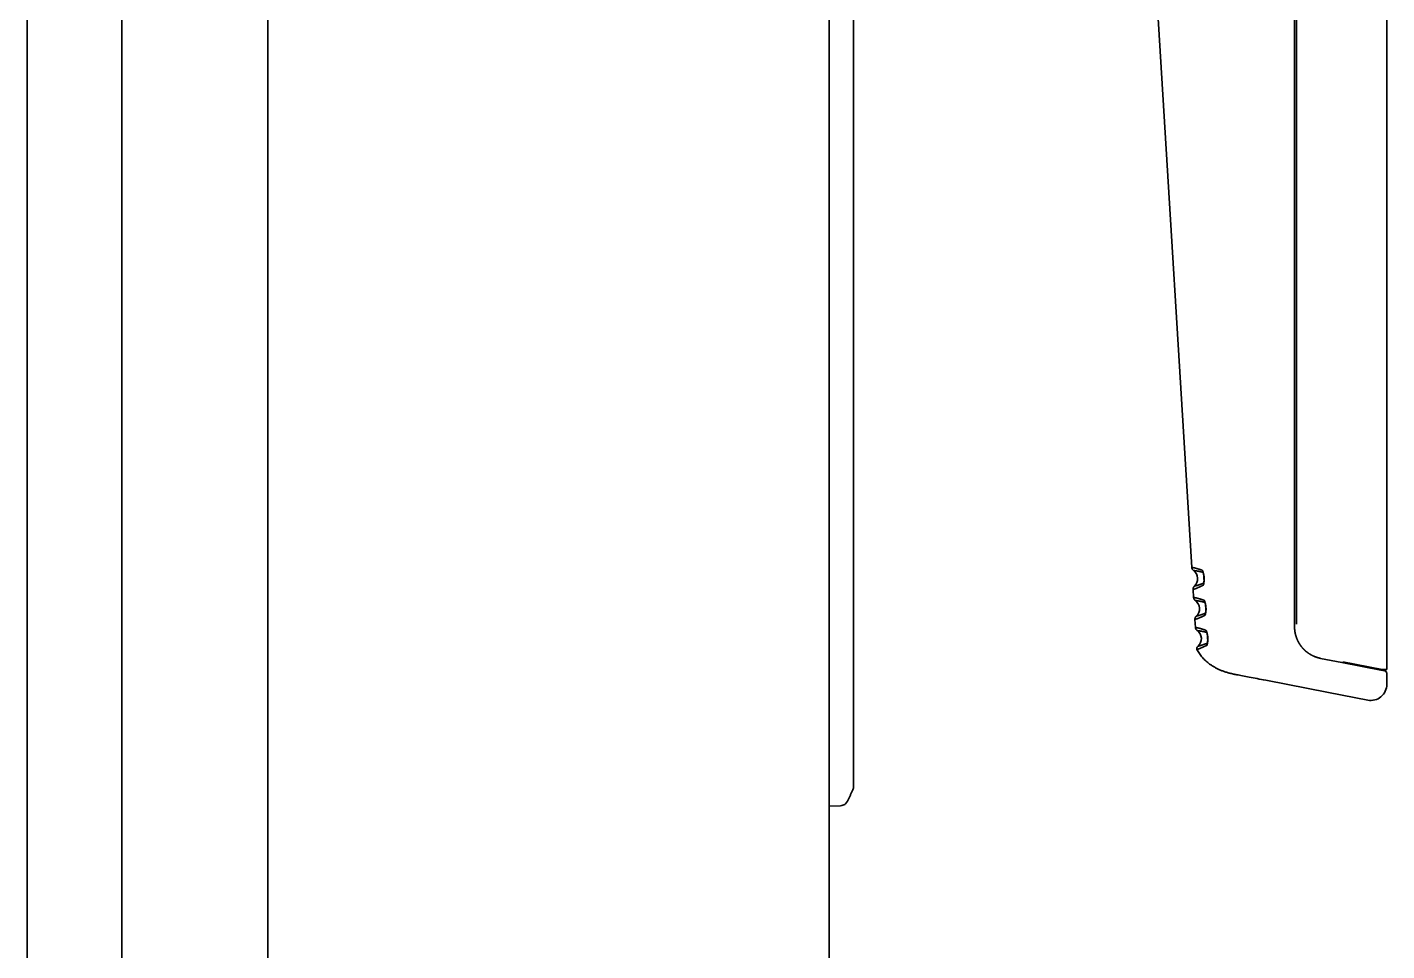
# Model space of a CAD drawing. Header units: inches. Extents: x 786 to 5593, y 691 to 5024.
# Drawn here: x 5423.6 to 5593.1, y 2985.4 to 3100.5 of the extents above; entities that cross this region are included whole.
import ezdxf

# ---------------------------------------------------------------- set-up
doc = ezdxf.new("R2010")
doc.units = ezdxf.units.IN
doc.layers.add('1', color=7, linetype='Continuous', true_color=0xffffff)

msp = doc.modelspace()

# ---------------------------------------------------------------- linework, layer by layer
at = {"layer": '1', "color": 7, "linetype": 'Continuous', "lineweight": 35}
for p, q in [((5453.56, 2811.65), (5453.56, 3496.16)), ((5523.56, 2811.65), (5523.56, 3496.16)), ((5423.56, 2767.25), (5423.56, 3482.86)), ((5435.36, 3221.73), (5435.36, 2913.65)), ((5593.06, 3020.45), (5593.06, 3196.15)), ((5581.56, 3190.25), (5581.56, 3025.78)), ((5581.79, 3190.51), (5581.79, 3026.09)), ((5581.81, 3190.51), (5581.81, 3026.09)), ((5526.56, 3014.79), (5526.56, 3176.24)), ((5568.74, 3033.17), (5563.14, 3124.83)), ((5526.62, 3061.03), (5526.56, 3061.03)), ((5526.62, 3052.45), (5526.56, 3052.45)), ((5526.62, 3052.43), (5526.56, 3052.43)), ((5526.62, 3036.55), (5526.56, 3036.55)), ((5568.97, 3029.43), (5568.91, 3030.45)), ((5569.2, 3025.68), (5569.14, 3026.71)), ((5584.8, 3021.85), (5587.47, 3021.33)), ((5592.33, 3020.39), (5587.47, 3021.33)), ((5587.58, 3021.42), (5592.47, 3020.45)), ((5577.96, 3019.11), (5585.81, 3017.58)), ((5592.33, 3020.39), (5592.82, 3020.3)), ((5593.06, 3020.45), (5592.47, 3020.45)), ((5593.06, 3020), (5593.06, 3018.6)), ((5585.81, 3017.58), (5590.68, 3016.64)), ((5526.56, 3007.47), (5526.56, 3014.79)), ((5526.56, 3012.33), (5526.62, 3012.33)), ((5526.62, 3007.94), (5526.56, 3007.94)), ((5523.56, 3003.41), (5524.97, 3003.48))]:
    msp.add_line(p, q, dxfattribs=at)
for centre, radius, start, end in [((5568.23, 3031.77), 1.25, 312.5068, 54.5207), ((5568.46, 3028.03), 1.25, 312.5068, 54.5207), ((5568.69, 3024.29), 1.25, 312.5068, 54.5207), ((5592.76, 3020), 0.3, 0, 79), ((5591.06, 3018.6), 2, 259, 0)]:
    msp.add_arc(centre, radius, start, end, dxfattribs=at)
for points, knots in [([(5568.96, 3032.79), (5568.92, 3032.81), (5568.87, 3032.86), (5568.8, 3032.96), (5568.75, 3033.08), (5568.74, 3033.15), (5568.74, 3033.19)], [0, 0, 0, 0, 0.247554, 0.501069, 0.754118, 1, 1, 1, 1]), ([(5568.74, 3033.17), (5568.74, 3033.17), (5568.75, 3033.17), (5568.77, 3033.17), (5568.81, 3033.17), (5568.85, 3033.16), (5568.88, 3033.16), (5568.91, 3033.16), (5568.94, 3033.15), (5568.97, 3033.15), (5569, 3033.14), (5569.03, 3033.13), (5569.07, 3033.13), (5569.11, 3033.12), (5569.17, 3033.1), (5569.23, 3033.08), (5569.29, 3033.07), (5569.35, 3033.05), (5569.41, 3033.04), (5569.46, 3033.02), (5569.52, 3033), (5569.58, 3032.98), (5569.63, 3032.97), (5569.69, 3032.95), (5569.74, 3032.93), (5569.79, 3032.92), (5569.84, 3032.9), (5569.89, 3032.89), (5569.94, 3032.87), (5569.99, 3032.86), (5570.02, 3032.85), (5570.03, 3032.84)], [0, 0, 0, 0, 0.063616, 0.146789, 0.247998, 0.288909, 0.327071, 0.362475, 0.395117, 0.42499, 0.452091, 0.476419, 0.497971, 0.535514, 0.577254, 0.62319, 0.654872, 0.686334, 0.717576, 0.748599, 0.777126, 0.804516, 0.830769, 0.855887, 0.879872, 0.902723, 0.924442, 0.94503, 0.964485, 0.982809, 1, 1, 1, 1]), ([(5568.95, 3032.79), (5568.95, 3032.79), (5568.95, 3032.79), (5568.95, 3032.79), (5568.95, 3032.79), (5568.95, 3032.79), (5568.95, 3032.79), (5568.96, 3032.79), (5568.96, 3032.79), (5568.96, 3032.79), (5568.96, 3032.79), (5568.96, 3032.79), (5568.96, 3032.79), (5568.97, 3032.79), (5568.97, 3032.79), (5568.97, 3032.79), (5568.98, 3032.79), (5568.98, 3032.79), (5568.98, 3032.79), (5568.99, 3032.79), (5568.99, 3032.79), (5569, 3032.79), (5569, 3032.79), (5569.01, 3032.79), (5569.01, 3032.79), (5569.02, 3032.79), (5569.02, 3032.79), (5569.03, 3032.79), (5569.04, 3032.78), (5569.04, 3032.78), (5569.05, 3032.78), (5569.06, 3032.78), (5569.06, 3032.78), (5569.07, 3032.78), (5569.08, 3032.78), (5569.09, 3032.78), (5569.09, 3032.78), (5569.1, 3032.78), (5569.11, 3032.78), (5569.12, 3032.77), (5569.13, 3032.77), (5569.14, 3032.77), (5569.16, 3032.77), (5569.18, 3032.77), (5569.21, 3032.76), (5569.23, 3032.76), (5569.25, 3032.76), (5569.28, 3032.75), (5569.31, 3032.75), (5569.34, 3032.74), (5569.36, 3032.74), (5569.39, 3032.74), (5569.42, 3032.73), (5569.46, 3032.72), (5569.49, 3032.72), (5569.52, 3032.71), (5569.56, 3032.71), (5569.59, 3032.7), (5569.63, 3032.69), (5569.67, 3032.68), (5569.7, 3032.68), (5569.74, 3032.67), (5569.78, 3032.66), (5569.82, 3032.65), (5569.86, 3032.64), (5569.9, 3032.63), (5569.95, 3032.62), (5569.99, 3032.61), (5570.03, 3032.6), (5570.08, 3032.59), (5570.11, 3032.58), (5570.12, 3032.58)], [0, 0, 0, 0, 0.009914, 0.01984, 0.029779, 0.039731, 0.049695, 0.059673, 0.069662, 0.079665, 0.08968, 0.099708, 0.109748, 0.119802, 0.129868, 0.139946, 0.150037, 0.160141, 0.170258, 0.180387, 0.190529, 0.200683, 0.21085, 0.22103, 0.231222, 0.241427, 0.251645, 0.261875, 0.272118, 0.282373, 0.292641, 0.302922, 0.313215, 0.323521, 0.333839, 0.34417, 0.354514, 0.36487, 0.375239, 0.38562, 0.396014, 0.406421, 0.427901, 0.44931, 0.470645, 0.491909, 0.5131, 0.534218, 0.555264, 0.576238, 0.597139, 0.617967, 0.638724, 0.659408, 0.680019, 0.700558, 0.721025, 0.74142, 0.761743, 0.781993, 0.802171, 0.822277, 0.842311, 0.862274, 0.882164, 0.901982, 0.921729, 0.941404, 0.961008, 0.980539, 1, 1, 1, 1]), ([(5570.03, 3032.84), (5570.03, 3032.84), (5570.04, 3032.84), (5570.04, 3032.84), (5570.04, 3032.84), (5570.04, 3032.84), (5570.05, 3032.83), (5570.05, 3032.83), (5570.05, 3032.83), (5570.06, 3032.82), (5570.06, 3032.82), (5570.06, 3032.82), (5570.07, 3032.81), (5570.07, 3032.81), (5570.07, 3032.81), (5570.08, 3032.8), (5570.08, 3032.8), (5570.08, 3032.79), (5570.08, 3032.79), (5570.09, 3032.78), (5570.1, 3032.76), (5570.11, 3032.74), (5570.12, 3032.71), (5570.13, 3032.69), (5570.14, 3032.66), (5570.15, 3032.62), (5570.16, 3032.58), (5570.18, 3032.52), (5570.2, 3032.41), (5570.22, 3032.28), (5570.24, 3032.17), (5570.24, 3032.1), (5570.25, 3032.04), (5570.25, 3031.98), (5570.26, 3031.94), (5570.26, 3031.88), (5570.26, 3031.8), (5570.27, 3031.68), (5570.27, 3031.57), (5570.27, 3031.46), (5570.26, 3031.38), (5570.26, 3031.31), (5570.25, 3031.25), (5570.24, 3031.2), (5570.23, 3031.15), (5570.23, 3031.11), (5570.22, 3031.07), (5570.21, 3031.05), (5570.2, 3031.02), (5570.19, 3031.01), (5570.19, 3031), (5570.18, 3030.99), (5570.18, 3030.98), (5570.17, 3030.97), (5570.17, 3030.96), (5570.16, 3030.96), (5570.15, 3030.95), (5570.15, 3030.95), (5570.15, 3030.95)], [0, 0, 0, 0, 0.005436, 0.010843, 0.016224, 0.021579, 0.026909, 0.032217, 0.037502, 0.042767, 0.048013, 0.053239, 0.058449, 0.063642, 0.06882, 0.073984, 0.079134, 0.084272, 0.089399, 0.094515, 0.112726, 0.130866, 0.148959, 0.167029, 0.178431, 0.204469, 0.227274, 0.242355, 0.301657, 0.370744, 0.401155, 0.42821, 0.451917, 0.472287, 0.489333, 0.503063, 0.533121, 0.576902, 0.634503, 0.669215, 0.701872, 0.732439, 0.760898, 0.785344, 0.809729, 0.834074, 0.858412, 0.882789, 0.895773, 0.908459, 0.920854, 0.932966, 0.944802, 0.956368, 0.967667, 0.978705, 0.989482, 1, 1, 1, 1]), ([(5570.12, 3032.58), (5570.12, 3032.58), (5570.13, 3032.57), (5570.13, 3032.57), (5570.13, 3032.57), (5570.13, 3032.57), (5570.13, 3032.57), (5570.14, 3032.57), (5570.14, 3032.56), (5570.14, 3032.56), (5570.14, 3032.56), (5570.15, 3032.56), (5570.15, 3032.55), (5570.15, 3032.55), (5570.15, 3032.54), (5570.16, 3032.54), (5570.16, 3032.54), (5570.16, 3032.53), (5570.16, 3032.53), (5570.17, 3032.52), (5570.17, 3032.52), (5570.17, 3032.51), (5570.17, 3032.51), (5570.18, 3032.5), (5570.18, 3032.49), (5570.18, 3032.49), (5570.19, 3032.48), (5570.19, 3032.47), (5570.19, 3032.47), (5570.19, 3032.46), (5570.2, 3032.45), (5570.2, 3032.45), (5570.2, 3032.44), (5570.2, 3032.43), (5570.21, 3032.42), (5570.21, 3032.41), (5570.21, 3032.41), (5570.21, 3032.4), (5570.22, 3032.39), (5570.22, 3032.38), (5570.22, 3032.37), (5570.23, 3032.33), (5570.24, 3032.26), (5570.26, 3032.15), (5570.28, 3032.03), (5570.29, 3031.9), (5570.29, 3031.78), (5570.29, 3031.66), (5570.29, 3031.54), (5570.28, 3031.47), (5570.28, 3031.43), (5570.27, 3031.41), (5570.27, 3031.39), (5570.27, 3031.37), (5570.26, 3031.36), (5570.26, 3031.34), (5570.26, 3031.33), (5570.25, 3031.32), (5570.25, 3031.3), (5570.25, 3031.29), (5570.24, 3031.28), (5570.24, 3031.27), (5570.24, 3031.26), (5570.23, 3031.25), (5570.23, 3031.25), (5570.22, 3031.24), (5570.22, 3031.23), (5570.21, 3031.23), (5570.21, 3031.22), (5570.21, 3031.22), (5570.21, 3031.22)], [0, 0, 0, 0, 0.006014, 0.012012, 0.017995, 0.023965, 0.029923, 0.035871, 0.041809, 0.04774, 0.053663, 0.059582, 0.065497, 0.07141, 0.077322, 0.083234, 0.089148, 0.095065, 0.100986, 0.106913, 0.112847, 0.11879, 0.124742, 0.130704, 0.136679, 0.142667, 0.148669, 0.154687, 0.160722, 0.166774, 0.172846, 0.178937, 0.18505, 0.191185, 0.197343, 0.203525, 0.209732, 0.215965, 0.222225, 0.228513, 0.234831, 0.241177, 0.306172, 0.369923, 0.434708, 0.503216, 0.570835, 0.634921, 0.698038, 0.762347, 0.774764, 0.787076, 0.799289, 0.81141, 0.823447, 0.835409, 0.847303, 0.859138, 0.870923, 0.882667, 0.894379, 0.906069, 0.917747, 0.929423, 0.941106, 0.952808, 0.964538, 0.976307, 0.988124, 1, 1, 1, 1]), ([(5570.15, 3030.95), (5570.14, 3030.94), (5570.12, 3030.94), (5570.1, 3030.92), (5570.07, 3030.91), (5570.05, 3030.9), (5570.02, 3030.89), (5569.99, 3030.87), (5569.96, 3030.86), (5569.93, 3030.85), (5569.9, 3030.83), (5569.87, 3030.82), (5569.84, 3030.8), (5569.81, 3030.79), (5569.78, 3030.77), (5569.74, 3030.76), (5569.71, 3030.74), (5569.68, 3030.73), (5569.64, 3030.71), (5569.61, 3030.7), (5569.56, 3030.68), (5569.52, 3030.66), (5569.48, 3030.64), (5569.44, 3030.62), (5569.4, 3030.61), (5569.36, 3030.59), (5569.32, 3030.57), (5569.29, 3030.56), (5569.26, 3030.55), (5569.22, 3030.53), (5569.18, 3030.52), (5569.13, 3030.5), (5569.08, 3030.49), (5569.03, 3030.48), (5568.99, 3030.47), (5568.96, 3030.46), (5568.94, 3030.46), (5568.93, 3030.45), (5568.92, 3030.45), (5568.91, 3030.45), (5568.91, 3030.45), (5568.91, 3030.45), (5568.91, 3030.45), (5568.91, 3030.45)], [0, 0, 0, 0, 0.009664, 0.019825, 0.030484, 0.041639, 0.053291, 0.06544, 0.078086, 0.09123, 0.104871, 0.119008, 0.133643, 0.148775, 0.164403, 0.180528, 0.197148, 0.214265, 0.231877, 0.249984, 0.27514, 0.300204, 0.325175, 0.350052, 0.374834, 0.399349, 0.424084, 0.449039, 0.474212, 0.499602, 0.535236, 0.578001, 0.627884, 0.684879, 0.748984, 0.794417, 0.836578, 0.875469, 0.911095, 0.943458, 0.972557, 0.998392, 1, 1, 1, 1]), ([(5568.91, 3030.43), (5568.91, 3030.47), (5568.91, 3030.55), (5568.94, 3030.66), (5568.99, 3030.77), (5569.05, 3030.83), (5569.07, 3030.85)], [0, 0, 0, 0, 0.24588, 0.498929, 0.752444, 1, 1, 1, 1]), ([(5570.21, 3031.22), (5570.2, 3031.22), (5570.18, 3031.21), (5570.16, 3031.2), (5570.14, 3031.19), (5570.11, 3031.18), (5570.09, 3031.17), (5570.07, 3031.17), (5570.04, 3031.16), (5570.02, 3031.15), (5570, 3031.14), (5569.98, 3031.13), (5569.96, 3031.12), (5569.93, 3031.11), (5569.91, 3031.11), (5569.89, 3031.1), (5569.87, 3031.09), (5569.85, 3031.08), (5569.83, 3031.08), (5569.81, 3031.07), (5569.79, 3031.06), (5569.77, 3031.05), (5569.75, 3031.05), (5569.73, 3031.04), (5569.71, 3031.03), (5569.69, 3031.03), (5569.67, 3031.02), (5569.66, 3031.02), (5569.64, 3031.01), (5569.62, 3031), (5569.6, 3031), (5569.58, 3030.99), (5569.57, 3030.99), (5569.55, 3030.98), (5569.53, 3030.98), (5569.52, 3030.97), (5569.5, 3030.97), (5569.49, 3030.96), (5569.47, 3030.96), (5569.45, 3030.95), (5569.44, 3030.95), (5569.42, 3030.94), (5569.41, 3030.94), (5569.4, 3030.94), (5569.38, 3030.93), (5569.37, 3030.93), (5569.36, 3030.92), (5569.34, 3030.92), (5569.33, 3030.92), (5569.32, 3030.91), (5569.31, 3030.91), (5569.29, 3030.91), (5569.28, 3030.9), (5569.26, 3030.9), (5569.24, 3030.89), (5569.23, 3030.89), (5569.21, 3030.88), (5569.19, 3030.88), (5569.18, 3030.88), (5569.16, 3030.87), (5569.15, 3030.87), (5569.14, 3030.87), (5569.13, 3030.86), (5569.12, 3030.86), (5569.11, 3030.86), (5569.1, 3030.86), (5569.09, 3030.86), (5569.09, 3030.85), (5569.08, 3030.85), (5569.08, 3030.85), (5569.07, 3030.85), (5569.07, 3030.85), (5569.07, 3030.85), (5569.07, 3030.85), (5569.07, 3030.85)], [0, 0, 0, 0, 0.010633, 0.021283, 0.03195, 0.042635, 0.053337, 0.064056, 0.074792, 0.085546, 0.096317, 0.107105, 0.117911, 0.128734, 0.139574, 0.150432, 0.161307, 0.1722, 0.18311, 0.194037, 0.204982, 0.215944, 0.226924, 0.237921, 0.248936, 0.259968, 0.271017, 0.282084, 0.293169, 0.304271, 0.31539, 0.326527, 0.337681, 0.348853, 0.360042, 0.371249, 0.382473, 0.393715, 0.404975, 0.416252, 0.427546, 0.438858, 0.450187, 0.461534, 0.472899, 0.484281, 0.49568, 0.507097, 0.518532, 0.529984, 0.541453, 0.55294, 0.564445, 0.585465, 0.606457, 0.627421, 0.648358, 0.669267, 0.690148, 0.711001, 0.731826, 0.752623, 0.773392, 0.794134, 0.814847, 0.835532, 0.856189, 0.876818, 0.897419, 0.917992, 0.938536, 0.959052, 0.97954, 1, 1, 1, 1]), ([(5569.19, 3029.05), (5569.15, 3029.07), (5569.09, 3029.12), (5569.03, 3029.22), (5568.98, 3029.33), (5568.97, 3029.41), (5568.97, 3029.45)], [0, 0, 0, 0, 0.247554, 0.501069, 0.754118, 1, 1, 1, 1]), ([(5568.97, 3029.43), (5568.97, 3029.43), (5568.97, 3029.43), (5568.98, 3029.43), (5569, 3029.43), (5569.04, 3029.43), (5569.08, 3029.42), (5569.11, 3029.42), (5569.14, 3029.41), (5569.17, 3029.41), (5569.21, 3029.4), (5569.24, 3029.4), (5569.27, 3029.39), (5569.3, 3029.38), (5569.35, 3029.37), (5569.41, 3029.36), (5569.47, 3029.34), (5569.53, 3029.32), (5569.58, 3029.31), (5569.64, 3029.29), (5569.7, 3029.28), (5569.75, 3029.26), (5569.81, 3029.24), (5569.86, 3029.22), (5569.92, 3029.21), (5569.97, 3029.19), (5570.02, 3029.17), (5570.07, 3029.16), (5570.12, 3029.14), (5570.17, 3029.13), (5570.22, 3029.11), (5570.25, 3029.1), (5570.26, 3029.1)], [0, 0, 0, 0, 0.001602, 0.066958, 0.150086, 0.251008, 0.291907, 0.330029, 0.365374, 0.397941, 0.42773, 0.454736, 0.478959, 0.500395, 0.537842, 0.57943, 0.625165, 0.656698, 0.68802, 0.719127, 0.750018, 0.778456, 0.805755, 0.831912, 0.856927, 0.880798, 0.903526, 0.925109, 0.945548, 0.964843, 0.982993, 1, 1, 1, 1]), ([(5569.18, 3029.05), (5569.18, 3029.05), (5569.18, 3029.05), (5569.18, 3029.05), (5569.18, 3029.05), (5569.18, 3029.05), (5569.18, 3029.05), (5569.18, 3029.05), (5569.19, 3029.05), (5569.19, 3029.05), (5569.19, 3029.05), (5569.19, 3029.05), (5569.19, 3029.05), (5569.2, 3029.05), (5569.2, 3029.05), (5569.2, 3029.05), (5569.21, 3029.05), (5569.21, 3029.05), (5569.21, 3029.05), (5569.22, 3029.05), (5569.22, 3029.05), (5569.23, 3029.05), (5569.23, 3029.05), (5569.24, 3029.05), (5569.24, 3029.04), (5569.25, 3029.04), (5569.25, 3029.04), (5569.26, 3029.04), (5569.26, 3029.04), (5569.27, 3029.04), (5569.28, 3029.04), (5569.28, 3029.04), (5569.29, 3029.04), (5569.3, 3029.04), (5569.31, 3029.04), (5569.32, 3029.04), (5569.32, 3029.03), (5569.33, 3029.03), (5569.34, 3029.03), (5569.35, 3029.03), (5569.36, 3029.03), (5569.37, 3029.03), (5569.39, 3029.03), (5569.41, 3029.02), (5569.43, 3029.02), (5569.46, 3029.02), (5569.48, 3029.01), (5569.51, 3029.01), (5569.54, 3029.01), (5569.56, 3029), (5569.59, 3029), (5569.62, 3028.99), (5569.65, 3028.99), (5569.69, 3028.98), (5569.72, 3028.98), (5569.75, 3028.97), (5569.79, 3028.96), (5569.82, 3028.96), (5569.86, 3028.95), (5569.89, 3028.94), (5569.93, 3028.93), (5569.97, 3028.93), (5570.01, 3028.92), (5570.05, 3028.91), (5570.09, 3028.9), (5570.13, 3028.89), (5570.18, 3028.88), (5570.22, 3028.87), (5570.26, 3028.86), (5570.31, 3028.85), (5570.34, 3028.84), (5570.35, 3028.83)], [0, 0, 0, 0, 0.009915, 0.019843, 0.029783, 0.039737, 0.049702, 0.059681, 0.069672, 0.079675, 0.089691, 0.09972, 0.109762, 0.119816, 0.129882, 0.139961, 0.150053, 0.160158, 0.170275, 0.180404, 0.190546, 0.200701, 0.210868, 0.221048, 0.231241, 0.241446, 0.251663, 0.261894, 0.272136, 0.282391, 0.292659, 0.30294, 0.313232, 0.323538, 0.333856, 0.344186, 0.354529, 0.364885, 0.375253, 0.385633, 0.396026, 0.406432, 0.427893, 0.449284, 0.470603, 0.491852, 0.513029, 0.534135, 0.55517, 0.576133, 0.597026, 0.617848, 0.638598, 0.659278, 0.679887, 0.700424, 0.720891, 0.741286, 0.761611, 0.781865, 0.802048, 0.822161, 0.842203, 0.862174, 0.882074, 0.901904, 0.921664, 0.941353, 0.960972, 0.980521, 1, 1, 1, 1]), ([(5570.26, 3029.1), (5570.26, 3029.1), (5570.26, 3029.1), (5570.27, 3029.1), (5570.27, 3029.09), (5570.27, 3029.09), (5570.28, 3029.09), (5570.28, 3029.09), (5570.28, 3029.08), (5570.29, 3029.08), (5570.29, 3029.08), (5570.29, 3029.08), (5570.3, 3029.07), (5570.3, 3029.07), (5570.3, 3029.06), (5570.3, 3029.06), (5570.31, 3029.05), (5570.31, 3029.05), (5570.31, 3029.04), (5570.32, 3029.04), (5570.33, 3029.02), (5570.34, 3029), (5570.35, 3028.97), (5570.36, 3028.95), (5570.37, 3028.92), (5570.38, 3028.88), (5570.39, 3028.84), (5570.41, 3028.78), (5570.43, 3028.67), (5570.45, 3028.54), (5570.46, 3028.43), (5570.47, 3028.36), (5570.48, 3028.3), (5570.48, 3028.24), (5570.49, 3028.19), (5570.49, 3028.14), (5570.49, 3028.06), (5570.5, 3027.94), (5570.5, 3027.82), (5570.49, 3027.72), (5570.49, 3027.64), (5570.48, 3027.57), (5570.48, 3027.51), (5570.47, 3027.46), (5570.46, 3027.41), (5570.45, 3027.37), (5570.45, 3027.33), (5570.44, 3027.3), (5570.43, 3027.28), (5570.42, 3027.27), (5570.42, 3027.25), (5570.41, 3027.24), (5570.41, 3027.23), (5570.4, 3027.23), (5570.39, 3027.22), (5570.39, 3027.21), (5570.38, 3027.21), (5570.38, 3027.21), (5570.38, 3027.2)], [0, 0, 0, 0, 0.005436, 0.010843, 0.016224, 0.021579, 0.026909, 0.032217, 0.037502, 0.042767, 0.048013, 0.053239, 0.058449, 0.063642, 0.06882, 0.073984, 0.079134, 0.084272, 0.089399, 0.094515, 0.112726, 0.130866, 0.148959, 0.167029, 0.178431, 0.204469, 0.227274, 0.242355, 0.301657, 0.370744, 0.401155, 0.42821, 0.451917, 0.472287, 0.489333, 0.503063, 0.533121, 0.576902, 0.634503, 0.669215, 0.701872, 0.732439, 0.760898, 0.785344, 0.809729, 0.834074, 0.858412, 0.882789, 0.895773, 0.908459, 0.920854, 0.932966, 0.944802, 0.956368, 0.967667, 0.978705, 0.989482, 1, 1, 1, 1]), ([(5570.43, 3027.48), (5570.43, 3027.48), (5570.41, 3027.47), (5570.39, 3027.46), (5570.36, 3027.45), (5570.34, 3027.44), (5570.32, 3027.43), (5570.3, 3027.42), (5570.27, 3027.41), (5570.25, 3027.4), (5570.23, 3027.4), (5570.21, 3027.39), (5570.19, 3027.38), (5570.16, 3027.37), (5570.14, 3027.36), (5570.12, 3027.36), (5570.1, 3027.35), (5570.08, 3027.34), (5570.06, 3027.33), (5570.04, 3027.33), (5570.02, 3027.32), (5570, 3027.31), (5569.98, 3027.3), (5569.96, 3027.3), (5569.94, 3027.29), (5569.92, 3027.29), (5569.9, 3027.28), (5569.88, 3027.27), (5569.87, 3027.27), (5569.85, 3027.26), (5569.83, 3027.26), (5569.81, 3027.25), (5569.8, 3027.24), (5569.78, 3027.24), (5569.76, 3027.23), (5569.75, 3027.23), (5569.73, 3027.22), (5569.71, 3027.22), (5569.7, 3027.21), (5569.68, 3027.21), (5569.67, 3027.2), (5569.65, 3027.2), (5569.64, 3027.2), (5569.63, 3027.19), (5569.61, 3027.19), (5569.6, 3027.18), (5569.59, 3027.18), (5569.57, 3027.18), (5569.56, 3027.17), (5569.55, 3027.17), (5569.53, 3027.17), (5569.52, 3027.16), (5569.51, 3027.16), (5569.49, 3027.16), (5569.47, 3027.15), (5569.45, 3027.15), (5569.44, 3027.14), (5569.42, 3027.14), (5569.41, 3027.13), (5569.39, 3027.13), (5569.38, 3027.13), (5569.37, 3027.12), (5569.36, 3027.12), (5569.35, 3027.12), (5569.34, 3027.12), (5569.33, 3027.11), (5569.32, 3027.11), (5569.32, 3027.11), (5569.31, 3027.11), (5569.31, 3027.11), (5569.3, 3027.11), (5569.3, 3027.11), (5569.3, 3027.11), (5569.3, 3027.11), (5569.3, 3027.11)], [0, 0, 0, 0, 0.010623, 0.021263, 0.031921, 0.042596, 0.05329, 0.064001, 0.074729, 0.085476, 0.09624, 0.107021, 0.117821, 0.128638, 0.139473, 0.150326, 0.161197, 0.172085, 0.182992, 0.193916, 0.204858, 0.215817, 0.226795, 0.23779, 0.248804, 0.259835, 0.270884, 0.281951, 0.293035, 0.304138, 0.315259, 0.326397, 0.337553, 0.348727, 0.35992, 0.37113, 0.382357, 0.393603, 0.404867, 0.416149, 0.427448, 0.438766, 0.450101, 0.461454, 0.472826, 0.484215, 0.495622, 0.507047, 0.51849, 0.529951, 0.54143, 0.552926, 0.564441, 0.585467, 0.606465, 0.627434, 0.648375, 0.669288, 0.690172, 0.711027, 0.731855, 0.752653, 0.773423, 0.794165, 0.814877, 0.835562, 0.856217, 0.876844, 0.897442, 0.918011, 0.938552, 0.959063, 0.979546, 1, 1, 1, 1]), ([(5570.35, 3028.83), (5570.35, 3028.83), (5570.35, 3028.83), (5570.36, 3028.83), (5570.36, 3028.83), (5570.36, 3028.83), (5570.36, 3028.83), (5570.37, 3028.82), (5570.37, 3028.82), (5570.37, 3028.82), (5570.37, 3028.82), (5570.38, 3028.81), (5570.38, 3028.81), (5570.38, 3028.81), (5570.38, 3028.8), (5570.39, 3028.8), (5570.39, 3028.79), (5570.39, 3028.79), (5570.39, 3028.78), (5570.4, 3028.78), (5570.4, 3028.77), (5570.4, 3028.77), (5570.4, 3028.76), (5570.41, 3028.76), (5570.41, 3028.75), (5570.41, 3028.74), (5570.41, 3028.74), (5570.42, 3028.73), (5570.42, 3028.72), (5570.42, 3028.72), (5570.42, 3028.71), (5570.43, 3028.7), (5570.43, 3028.69), (5570.43, 3028.69), (5570.43, 3028.68), (5570.44, 3028.67), (5570.44, 3028.66), (5570.44, 3028.65), (5570.44, 3028.65), (5570.45, 3028.64), (5570.45, 3028.63), (5570.46, 3028.59), (5570.47, 3028.52), (5570.49, 3028.41), (5570.51, 3028.28), (5570.52, 3028.16), (5570.52, 3028.03), (5570.52, 3027.91), (5570.52, 3027.8), (5570.51, 3027.73), (5570.5, 3027.68), (5570.5, 3027.66), (5570.5, 3027.65), (5570.5, 3027.63), (5570.49, 3027.62), (5570.49, 3027.6), (5570.49, 3027.59), (5570.48, 3027.57), (5570.48, 3027.56), (5570.48, 3027.55), (5570.47, 3027.54), (5570.47, 3027.53), (5570.46, 3027.52), (5570.46, 3027.51), (5570.46, 3027.5), (5570.45, 3027.5), (5570.45, 3027.49), (5570.44, 3027.49), (5570.44, 3027.48), (5570.44, 3027.48), (5570.43, 3027.48)], [0, 0, 0, 0, 0.006014, 0.012012, 0.017995, 0.023965, 0.029923, 0.035871, 0.041809, 0.04774, 0.053663, 0.059582, 0.065497, 0.07141, 0.077322, 0.083234, 0.089148, 0.095065, 0.100986, 0.106913, 0.112847, 0.11879, 0.124742, 0.130704, 0.136679, 0.142667, 0.148669, 0.154687, 0.160722, 0.166774, 0.172846, 0.178937, 0.18505, 0.191185, 0.197343, 0.203525, 0.209732, 0.215965, 0.222225, 0.228513, 0.234831, 0.241177, 0.306172, 0.369923, 0.434708, 0.503216, 0.570835, 0.634921, 0.698038, 0.762347, 0.774764, 0.787076, 0.799289, 0.81141, 0.823447, 0.835409, 0.847303, 0.859138, 0.870923, 0.882667, 0.894379, 0.906069, 0.917747, 0.929423, 0.941106, 0.952808, 0.964538, 0.976307, 0.988124, 1, 1, 1, 1]), ([(5570.38, 3027.23), (5570.38, 3027.27), (5570.38, 3027.36), (5570.41, 3027.44), (5570.43, 3027.48)], [0, 0, 0, 0, 0.432011, 1, 1, 1, 1]), ([(5570.38, 3027.2), (5570.37, 3027.2), (5570.35, 3027.19), (5570.33, 3027.18), (5570.3, 3027.17), (5570.28, 3027.16), (5570.25, 3027.14), (5570.22, 3027.13), (5570.19, 3027.12), (5570.16, 3027.1), (5570.13, 3027.09), (5570.1, 3027.07), (5570.07, 3027.06), (5570.04, 3027.04), (5570, 3027.03), (5569.97, 3027.02), (5569.94, 3027), (5569.9, 3026.98), (5569.87, 3026.97), (5569.83, 3026.95), (5569.79, 3026.93), (5569.75, 3026.91), (5569.7, 3026.9), (5569.66, 3026.88), (5569.62, 3026.86), (5569.59, 3026.85), (5569.55, 3026.83), (5569.52, 3026.82), (5569.48, 3026.8), (5569.45, 3026.79), (5569.4, 3026.78), (5569.36, 3026.76), (5569.31, 3026.75), (5569.26, 3026.73), (5569.22, 3026.72), (5569.19, 3026.72), (5569.17, 3026.71), (5569.16, 3026.71), (5569.15, 3026.71), (5569.14, 3026.71), (5569.14, 3026.71), (5569.14, 3026.71), (5569.14, 3026.71)], [0, 0, 0, 0, 0.009776, 0.020045, 0.030807, 0.042062, 0.05381, 0.06605, 0.078784, 0.092011, 0.10573, 0.119942, 0.134648, 0.149847, 0.165539, 0.181725, 0.198405, 0.215579, 0.233249, 0.251413, 0.276691, 0.301871, 0.326953, 0.351937, 0.376823, 0.401401, 0.426212, 0.451256, 0.476534, 0.502044, 0.537862, 0.580782, 0.630794, 0.687881, 0.752015, 0.797607, 0.839875, 0.878828, 0.914472, 0.946815, 0.975861, 1, 1, 1, 1]), ([(5569.14, 3026.69), (5569.14, 3026.73), (5569.14, 3026.8), (5569.17, 3026.92), (5569.22, 3027.03), (5569.27, 3027.08), (5569.3, 3027.11)], [0, 0, 0, 0, 0.24588, 0.498929, 0.752444, 1, 1, 1, 1]), ([(5569.41, 3025.3), (5569.38, 3025.33), (5569.32, 3025.38), (5569.25, 3025.48), (5569.21, 3025.59), (5569.2, 3025.67), (5569.2, 3025.71)], [0, 0, 0, 0, 0.247554, 0.501069, 0.754118, 1, 1, 1, 1]), ([(5569.2, 3025.68), (5569.2, 3025.68), (5569.2, 3025.68), (5569.21, 3025.68), (5569.23, 3025.68), (5569.27, 3025.68), (5569.31, 3025.68), (5569.34, 3025.67), (5569.37, 3025.67), (5569.4, 3025.66), (5569.43, 3025.66), (5569.47, 3025.65), (5569.49, 3025.65), (5569.53, 3025.64), (5569.57, 3025.63), (5569.63, 3025.61), (5569.7, 3025.6), (5569.76, 3025.58), (5569.81, 3025.57), (5569.87, 3025.55), (5569.92, 3025.53), (5569.98, 3025.51), (5570.04, 3025.5), (5570.09, 3025.48), (5570.15, 3025.46), (5570.2, 3025.45), (5570.25, 3025.43), (5570.3, 3025.42), (5570.35, 3025.4), (5570.4, 3025.38), (5570.45, 3025.37), (5570.48, 3025.36), (5570.49, 3025.36)], [0, 0, 0, 0, 0.001602, 0.066958, 0.150086, 0.251008, 0.291907, 0.330029, 0.365374, 0.397941, 0.42773, 0.454736, 0.478959, 0.500395, 0.537842, 0.57943, 0.625165, 0.656698, 0.68802, 0.719127, 0.750018, 0.778456, 0.805755, 0.831912, 0.856927, 0.880798, 0.903526, 0.925109, 0.945548, 0.964843, 0.982993, 1, 1, 1, 1]), ([(5584.8, 3021.85), (5584.79, 3021.86), (5584.76, 3021.86), (5584.73, 3021.87), (5584.7, 3021.87), (5584.67, 3021.88), (5584.64, 3021.89), (5584.6, 3021.9), (5584.57, 3021.91), (5584.54, 3021.91), (5584.51, 3021.92), (5584.48, 3021.93), (5584.45, 3021.94), (5584.42, 3021.95), (5584.39, 3021.96), (5584.35, 3021.97), (5584.32, 3021.98), (5584.29, 3021.99), (5584.26, 3022), (5584.23, 3022.01), (5584.2, 3022.02), (5584.17, 3022.03), (5584.14, 3022.04), (5584.11, 3022.05), (5584.08, 3022.06), (5584.05, 3022.08), (5584.02, 3022.09), (5584, 3022.1), (5583.97, 3022.11), (5583.94, 3022.12), (5583.91, 3022.14), (5583.88, 3022.15), (5583.85, 3022.16), (5583.82, 3022.18), (5583.8, 3022.19), (5583.77, 3022.21), (5583.74, 3022.22), (5583.71, 3022.23), (5583.69, 3022.25), (5583.66, 3022.26), (5583.63, 3022.28), (5583.6, 3022.29), (5583.58, 3022.31), (5583.55, 3022.32), (5583.52, 3022.34), (5583.5, 3022.35), (5583.47, 3022.37), (5583.45, 3022.39), (5583.42, 3022.4), (5583.39, 3022.42), (5583.37, 3022.43), (5583.34, 3022.45), (5583.32, 3022.47), (5583.29, 3022.49), (5583.27, 3022.5), (5583.24, 3022.52), (5583.22, 3022.54), (5583.2, 3022.56), (5583.17, 3022.57), (5583.15, 3022.59), (5583.12, 3022.61), (5583.1, 3022.63), (5583.08, 3022.65), (5583.05, 3022.66), (5583.03, 3022.68), (5583.01, 3022.7), (5582.98, 3022.72), (5582.96, 3022.74), (5582.94, 3022.76), (5582.92, 3022.78), (5582.9, 3022.8), (5582.87, 3022.82), (5582.85, 3022.84), (5582.83, 3022.86), (5582.81, 3022.88), (5582.79, 3022.9), (5582.77, 3022.92), (5582.75, 3022.94), (5582.73, 3022.96), (5582.71, 3022.98), (5582.69, 3023), (5582.67, 3023.02), (5582.65, 3023.04), (5582.63, 3023.06), (5582.61, 3023.08), (5582.59, 3023.1), (5582.57, 3023.12), (5582.55, 3023.14), (5582.53, 3023.17), (5582.51, 3023.19), (5582.5, 3023.21), (5582.48, 3023.23), (5582.46, 3023.25), (5582.44, 3023.27), (5582.43, 3023.3), (5582.41, 3023.32), (5582.39, 3023.34), (5582.37, 3023.36), (5582.36, 3023.38), (5582.34, 3023.41), (5582.32, 3023.43), (5582.31, 3023.45), (5582.29, 3023.47), (5582.28, 3023.5), (5582.26, 3023.52), (5582.25, 3023.54), (5582.23, 3023.56), (5582.22, 3023.59), (5582.2, 3023.61), (5582.19, 3023.63), (5582.17, 3023.66), (5582.16, 3023.68), (5582.14, 3023.7), (5582.13, 3023.72), (5582.12, 3023.75), (5582.1, 3023.77), (5582.09, 3023.79), (5582.08, 3023.82), (5582.06, 3023.84), (5582.05, 3023.86), (5582.04, 3023.89), (5582.02, 3023.91), (5582.01, 3023.93), (5582, 3023.96), (5581.99, 3023.98), (5581.98, 3024), (5581.96, 3024.03), (5581.95, 3024.05), (5581.94, 3024.08), (5581.93, 3024.1), (5581.92, 3024.12), (5581.91, 3024.15), (5581.9, 3024.17), (5581.89, 3024.19), (5581.88, 3024.22), (5581.87, 3024.24), (5581.86, 3024.26), (5581.85, 3024.29), (5581.84, 3024.31), (5581.83, 3024.34), (5581.82, 3024.36), (5581.81, 3024.38), (5581.8, 3024.41), (5581.79, 3024.43), (5581.79, 3024.46), (5581.78, 3024.48), (5581.77, 3024.5), (5581.76, 3024.53), (5581.75, 3024.55), (5581.75, 3024.57), (5581.74, 3024.6), (5581.73, 3024.62), (5581.72, 3024.65), (5581.72, 3024.67), (5581.71, 3024.69), (5581.7, 3024.72), (5581.7, 3024.74), (5581.69, 3024.76), (5581.68, 3024.79), (5581.68, 3024.81), (5581.67, 3024.84), (5581.67, 3024.86), (5581.66, 3024.88), (5581.66, 3024.91), (5581.65, 3024.93), (5581.65, 3024.95), (5581.64, 3024.98), (5581.64, 3025), (5581.63, 3025.02), (5581.63, 3025.05), (5581.62, 3025.07), (5581.62, 3025.1), (5581.61, 3025.12), (5581.61, 3025.14), (5581.61, 3025.17), (5581.6, 3025.19), (5581.6, 3025.21), (5581.6, 3025.24), (5581.59, 3025.26), (5581.59, 3025.28), (5581.59, 3025.3), (5581.59, 3025.33), (5581.58, 3025.35), (5581.58, 3025.37), (5581.58, 3025.4), (5581.58, 3025.42), (5581.57, 3025.44), (5581.57, 3025.47), (5581.57, 3025.49), (5581.57, 3025.51), (5581.57, 3025.53), (5581.57, 3025.56), (5581.56, 3025.58), (5581.56, 3025.6), (5581.56, 3025.62), (5581.56, 3025.65), (5581.56, 3025.67), (5581.56, 3025.69), (5581.56, 3025.71), (5581.56, 3025.74), (5581.56, 3025.76), (5581.56, 3025.77), (5581.56, 3025.78)], [0, 0, 0, 0, 0.005975, 0.01194, 0.017896, 0.023841, 0.029777, 0.035703, 0.041619, 0.047525, 0.053422, 0.059309, 0.065186, 0.071053, 0.07691, 0.082758, 0.088595, 0.094423, 0.100242, 0.10605, 0.111848, 0.117637, 0.123416, 0.129185, 0.134945, 0.140694, 0.146434, 0.152164, 0.157884, 0.163594, 0.169295, 0.174985, 0.180666, 0.186337, 0.191999, 0.19765, 0.203292, 0.208924, 0.214546, 0.220158, 0.225761, 0.231353, 0.236936, 0.242509, 0.248073, 0.253626, 0.25917, 0.264704, 0.270228, 0.275742, 0.281247, 0.286741, 0.292226, 0.297701, 0.303166, 0.308622, 0.314068, 0.319504, 0.32493, 0.330346, 0.335752, 0.341149, 0.346536, 0.351913, 0.35728, 0.362638, 0.367986, 0.373323, 0.378651, 0.38397, 0.389278, 0.394577, 0.399866, 0.405145, 0.410414, 0.415674, 0.420923, 0.426163, 0.431393, 0.436614, 0.441824, 0.447025, 0.452216, 0.457397, 0.462568, 0.46773, 0.472881, 0.478023, 0.483155, 0.488278, 0.49339, 0.498493, 0.503586, 0.508669, 0.513742, 0.518806, 0.52386, 0.528904, 0.533938, 0.538962, 0.543977, 0.548981, 0.553976, 0.558961, 0.563937, 0.568902, 0.573858, 0.578804, 0.58374, 0.588667, 0.593583, 0.59849, 0.603387, 0.608274, 0.613152, 0.618019, 0.622877, 0.627725, 0.632563, 0.637392, 0.64221, 0.647019, 0.651818, 0.656607, 0.661387, 0.666156, 0.670916, 0.675666, 0.680407, 0.685137, 0.689858, 0.694569, 0.69927, 0.703961, 0.708643, 0.713314, 0.717976, 0.722628, 0.727271, 0.731903, 0.736526, 0.741139, 0.745742, 0.750335, 0.754919, 0.759493, 0.764057, 0.768611, 0.773155, 0.77769, 0.782215, 0.78673, 0.791235, 0.795731, 0.800216, 0.804692, 0.809158, 0.813614, 0.818061, 0.822498, 0.826925, 0.831342, 0.835749, 0.840147, 0.844534, 0.848912, 0.85328, 0.857639, 0.861987, 0.866326, 0.870655, 0.874974, 0.879284, 0.883584, 0.887873, 0.892154, 0.896424, 0.900684, 0.904935, 0.909176, 0.913407, 0.917628, 0.92184, 0.926042, 0.930234, 0.934416, 0.938588, 0.942751, 0.946904, 0.951047, 0.95518, 0.959303, 0.963417, 0.967521, 0.971615, 0.9757, 0.979774, 0.983839, 0.987894, 0.991939, 0.995974, 1, 1, 1, 1]), ([(5569.41, 3025.31), (5569.41, 3025.31), (5569.41, 3025.31), (5569.41, 3025.31), (5569.41, 3025.31), (5569.41, 3025.31), (5569.41, 3025.31), (5569.41, 3025.31), (5569.41, 3025.31), (5569.42, 3025.31), (5569.42, 3025.31), (5569.42, 3025.31), (5569.42, 3025.31), (5569.42, 3025.31), (5569.43, 3025.31), (5569.43, 3025.31), (5569.43, 3025.31), (5569.44, 3025.3), (5569.44, 3025.3), (5569.45, 3025.3), (5569.45, 3025.3), (5569.45, 3025.3), (5569.46, 3025.3), (5569.46, 3025.3), (5569.47, 3025.3), (5569.47, 3025.3), (5569.48, 3025.3), (5569.49, 3025.3), (5569.49, 3025.3), (5569.5, 3025.3), (5569.51, 3025.3), (5569.51, 3025.3), (5569.52, 3025.3), (5569.53, 3025.29), (5569.54, 3025.29), (5569.54, 3025.29), (5569.55, 3025.29), (5569.56, 3025.29), (5569.57, 3025.29), (5569.58, 3025.29), (5569.59, 3025.29), (5569.6, 3025.29), (5569.62, 3025.28), (5569.64, 3025.28), (5569.66, 3025.28), (5569.69, 3025.27), (5569.71, 3025.27), (5569.74, 3025.27), (5569.76, 3025.26), (5569.79, 3025.26), (5569.82, 3025.25), (5569.85, 3025.25), (5569.88, 3025.24), (5569.91, 3025.24), (5569.95, 3025.23), (5569.98, 3025.23), (5570.01, 3025.22), (5570.05, 3025.21), (5570.09, 3025.21), (5570.12, 3025.2), (5570.16, 3025.19), (5570.2, 3025.18), (5570.24, 3025.17), (5570.28, 3025.16), (5570.32, 3025.16), (5570.36, 3025.15), (5570.4, 3025.14), (5570.45, 3025.12), (5570.49, 3025.11), (5570.54, 3025.1), (5570.57, 3025.09), (5570.58, 3025.09)], [0, 0, 0, 0, 0.009915, 0.019843, 0.029783, 0.039737, 0.049702, 0.059681, 0.069672, 0.079675, 0.089691, 0.09972, 0.109762, 0.119816, 0.129882, 0.139961, 0.150053, 0.160158, 0.170275, 0.180404, 0.190546, 0.200701, 0.210868, 0.221048, 0.231241, 0.241446, 0.251663, 0.261894, 0.272136, 0.282391, 0.292659, 0.30294, 0.313232, 0.323538, 0.333856, 0.344186, 0.354529, 0.364885, 0.375253, 0.385633, 0.396026, 0.406432, 0.427893, 0.449284, 0.470603, 0.491852, 0.513029, 0.534135, 0.55517, 0.576133, 0.597026, 0.617848, 0.638598, 0.659278, 0.679887, 0.700424, 0.720891, 0.741286, 0.761611, 0.781865, 0.802048, 0.822161, 0.842203, 0.862174, 0.882074, 0.901904, 0.921664, 0.941353, 0.960972, 0.980521, 1, 1, 1, 1]), ([(5570.49, 3025.36), (5570.49, 3025.36), (5570.49, 3025.35), (5570.5, 3025.35), (5570.5, 3025.35), (5570.5, 3025.35), (5570.51, 3025.35), (5570.51, 3025.34), (5570.51, 3025.34), (5570.52, 3025.34), (5570.52, 3025.34), (5570.52, 3025.33), (5570.52, 3025.33), (5570.53, 3025.32), (5570.53, 3025.32), (5570.53, 3025.32), (5570.54, 3025.31), (5570.54, 3025.31), (5570.54, 3025.3), (5570.55, 3025.29), (5570.56, 3025.28), (5570.57, 3025.25), (5570.58, 3025.23), (5570.59, 3025.2), (5570.6, 3025.17), (5570.61, 3025.14), (5570.62, 3025.1), (5570.64, 3025.03), (5570.66, 3024.93), (5570.68, 3024.8), (5570.69, 3024.69), (5570.7, 3024.62), (5570.71, 3024.55), (5570.71, 3024.5), (5570.72, 3024.45), (5570.72, 3024.4), (5570.72, 3024.32), (5570.73, 3024.2), (5570.73, 3024.08), (5570.72, 3023.97), (5570.72, 3023.9), (5570.71, 3023.83), (5570.71, 3023.77), (5570.7, 3023.71), (5570.69, 3023.67), (5570.68, 3023.63), (5570.67, 3023.59), (5570.67, 3023.56), (5570.66, 3023.54), (5570.65, 3023.52), (5570.65, 3023.51), (5570.64, 3023.5), (5570.64, 3023.49), (5570.63, 3023.48), (5570.62, 3023.48), (5570.62, 3023.47), (5570.61, 3023.46), (5570.61, 3023.46), (5570.61, 3023.46)], [0, 0, 0, 0, 0.005436, 0.010843, 0.016224, 0.021579, 0.026909, 0.032217, 0.037502, 0.042767, 0.048013, 0.053239, 0.058449, 0.063642, 0.06882, 0.073984, 0.079134, 0.084272, 0.089399, 0.094515, 0.112726, 0.130866, 0.148959, 0.167029, 0.178431, 0.204469, 0.227274, 0.242355, 0.301657, 0.370744, 0.401155, 0.42821, 0.451917, 0.472287, 0.489333, 0.503063, 0.533121, 0.576902, 0.634503, 0.669215, 0.701872, 0.732439, 0.760898, 0.785344, 0.809729, 0.834074, 0.858412, 0.882789, 0.895773, 0.908459, 0.920854, 0.932966, 0.944802, 0.956368, 0.967667, 0.978705, 0.989482, 1, 1, 1, 1]), ([(5570.58, 3025.09), (5570.58, 3025.09), (5570.58, 3025.09), (5570.59, 3025.09), (5570.59, 3025.09), (5570.59, 3025.08), (5570.59, 3025.08), (5570.59, 3025.08), (5570.6, 3025.08), (5570.6, 3025.08), (5570.6, 3025.07), (5570.6, 3025.07), (5570.61, 3025.07), (5570.61, 3025.06), (5570.61, 3025.06), (5570.61, 3025.05), (5570.62, 3025.05), (5570.62, 3025.05), (5570.62, 3025.04), (5570.62, 3025.04), (5570.63, 3025.03), (5570.63, 3025.03), (5570.63, 3025.02), (5570.64, 3025.01), (5570.64, 3025.01), (5570.64, 3025), (5570.64, 3024.99), (5570.65, 3024.99), (5570.65, 3024.98), (5570.65, 3024.97), (5570.65, 3024.97), (5570.66, 3024.96), (5570.66, 3024.95), (5570.66, 3024.94), (5570.66, 3024.94), (5570.67, 3024.93), (5570.67, 3024.92), (5570.67, 3024.91), (5570.67, 3024.9), (5570.68, 3024.89), (5570.68, 3024.88), (5570.69, 3024.85), (5570.7, 3024.77), (5570.72, 3024.66), (5570.74, 3024.54), (5570.75, 3024.42), (5570.75, 3024.29), (5570.75, 3024.17), (5570.75, 3024.06), (5570.74, 3023.98), (5570.73, 3023.94), (5570.73, 3023.92), (5570.73, 3023.9), (5570.72, 3023.89), (5570.72, 3023.87), (5570.72, 3023.86), (5570.72, 3023.84), (5570.71, 3023.83), (5570.71, 3023.82), (5570.7, 3023.81), (5570.7, 3023.79), (5570.7, 3023.78), (5570.69, 3023.78), (5570.69, 3023.77), (5570.68, 3023.76), (5570.68, 3023.75), (5570.68, 3023.75), (5570.67, 3023.74), (5570.67, 3023.74), (5570.67, 3023.74), (5570.66, 3023.74)], [0, 0, 0, 0, 0.006014, 0.012012, 0.017995, 0.023965, 0.029923, 0.035871, 0.041809, 0.04774, 0.053663, 0.059582, 0.065497, 0.07141, 0.077322, 0.083234, 0.089148, 0.095065, 0.100986, 0.106913, 0.112847, 0.11879, 0.124742, 0.130704, 0.136679, 0.142667, 0.148669, 0.154687, 0.160722, 0.166774, 0.172846, 0.178937, 0.18505, 0.191185, 0.197343, 0.203525, 0.209732, 0.215965, 0.222225, 0.228513, 0.234831, 0.241177, 0.306172, 0.369923, 0.434708, 0.503216, 0.570835, 0.634921, 0.698038, 0.762347, 0.774764, 0.787076, 0.799289, 0.81141, 0.823447, 0.835409, 0.847303, 0.859138, 0.870923, 0.882667, 0.894379, 0.906069, 0.917747, 0.929423, 0.941106, 0.952808, 0.964538, 0.976307, 0.988124, 1, 1, 1, 1]), ([(5570.61, 3023.46), (5570.6, 3023.46), (5570.58, 3023.45), (5570.56, 3023.44), (5570.53, 3023.43), (5570.51, 3023.41), (5570.48, 3023.4), (5570.45, 3023.39), (5570.42, 3023.37), (5570.39, 3023.36), (5570.36, 3023.35), (5570.33, 3023.33), (5570.3, 3023.32), (5570.27, 3023.3), (5570.23, 3023.29), (5570.2, 3023.27), (5570.17, 3023.26), (5570.13, 3023.24), (5570.1, 3023.23), (5570.06, 3023.21), (5570.02, 3023.19), (5569.98, 3023.17), (5569.93, 3023.15), (5569.89, 3023.14), (5569.85, 3023.12), (5569.82, 3023.1), (5569.78, 3023.09), (5569.74, 3023.07), (5569.71, 3023.06), (5569.67, 3023.05), (5569.63, 3023.03), (5569.59, 3023.02), (5569.54, 3023), (5569.49, 3022.99), (5569.45, 3022.98), (5569.42, 3022.97), (5569.4, 3022.97), (5569.39, 3022.97), (5569.38, 3022.97), (5569.37, 3022.97), (5569.37, 3022.97), (5569.37, 3022.97), (5569.37, 3022.97)], [0, 0, 0, 0, 0.009776, 0.020045, 0.030807, 0.042062, 0.05381, 0.06605, 0.078784, 0.092011, 0.10573, 0.119942, 0.134648, 0.149847, 0.165539, 0.181725, 0.198405, 0.215579, 0.233249, 0.251413, 0.276691, 0.301871, 0.326953, 0.351937, 0.376823, 0.401401, 0.426212, 0.451256, 0.476534, 0.502044, 0.537862, 0.580782, 0.630794, 0.687881, 0.752015, 0.797607, 0.839875, 0.878828, 0.914472, 0.946815, 0.975861, 1, 1, 1, 1]), ([(5569.37, 3022.94), (5569.37, 3022.98), (5569.37, 3023.06), (5569.39, 3023.18), (5569.45, 3023.28), (5569.5, 3023.34), (5569.53, 3023.37)], [0, 0, 0, 0, 0.24588, 0.498929, 0.752444, 1, 1, 1, 1]), ([(5570.66, 3023.74), (5570.66, 3023.73), (5570.64, 3023.73), (5570.62, 3023.72), (5570.59, 3023.71), (5570.57, 3023.7), (5570.55, 3023.69), (5570.52, 3023.68), (5570.5, 3023.67), (5570.48, 3023.66), (5570.46, 3023.65), (5570.44, 3023.64), (5570.41, 3023.64), (5570.39, 3023.63), (5570.37, 3023.62), (5570.35, 3023.61), (5570.33, 3023.6), (5570.31, 3023.6), (5570.29, 3023.59), (5570.27, 3023.58), (5570.25, 3023.58), (5570.23, 3023.57), (5570.21, 3023.56), (5570.19, 3023.56), (5570.17, 3023.55), (5570.15, 3023.54), (5570.13, 3023.54), (5570.11, 3023.53), (5570.1, 3023.52), (5570.08, 3023.52), (5570.06, 3023.51), (5570.04, 3023.51), (5570.03, 3023.5), (5570.01, 3023.5), (5569.99, 3023.49), (5569.98, 3023.49), (5569.96, 3023.48), (5569.94, 3023.48), (5569.93, 3023.47), (5569.91, 3023.47), (5569.9, 3023.46), (5569.88, 3023.46), (5569.87, 3023.45), (5569.85, 3023.45), (5569.84, 3023.45), (5569.83, 3023.44), (5569.81, 3023.44), (5569.8, 3023.43), (5569.79, 3023.43), (5569.78, 3023.43), (5569.76, 3023.42), (5569.75, 3023.42), (5569.74, 3023.42), (5569.72, 3023.41), (5569.7, 3023.41), (5569.68, 3023.4), (5569.67, 3023.4), (5569.65, 3023.39), (5569.63, 3023.39), (5569.62, 3023.39), (5569.61, 3023.38), (5569.6, 3023.38), (5569.58, 3023.38), (5569.57, 3023.38), (5569.57, 3023.37), (5569.56, 3023.37), (5569.55, 3023.37), (5569.54, 3023.37), (5569.54, 3023.37), (5569.54, 3023.37), (5569.53, 3023.37), (5569.53, 3023.37), (5569.53, 3023.37), (5569.53, 3023.37), (5569.53, 3023.37)], [0, 0, 0, 0, 0.010623, 0.021263, 0.031921, 0.042596, 0.05329, 0.064001, 0.074729, 0.085476, 0.09624, 0.107021, 0.117821, 0.128638, 0.139473, 0.150326, 0.161197, 0.172085, 0.182992, 0.193916, 0.204858, 0.215817, 0.226795, 0.23779, 0.248804, 0.259835, 0.270884, 0.281951, 0.293035, 0.304138, 0.315259, 0.326397, 0.337553, 0.348727, 0.35992, 0.37113, 0.382357, 0.393603, 0.404867, 0.416149, 0.427448, 0.438766, 0.450101, 0.461454, 0.472826, 0.484215, 0.495622, 0.507047, 0.51849, 0.529951, 0.54143, 0.552926, 0.564441, 0.585467, 0.606465, 0.627434, 0.648375, 0.669288, 0.690172, 0.711027, 0.731855, 0.752653, 0.773423, 0.794165, 0.814877, 0.835562, 0.856217, 0.876844, 0.897442, 0.918011, 0.938552, 0.959063, 0.979546, 1, 1, 1, 1]), ([(5570.61, 3023.49), (5570.6, 3023.53), (5570.61, 3023.61), (5570.64, 3023.69), (5570.66, 3023.74)], [0, 0, 0, 0, 0.432011, 1, 1, 1, 1]), ([(5526.56, 3005.79), (5526.56, 3005.79), (5526.56, 3005.8), (5526.56, 3005.81), (5526.56, 3005.81), (5526.56, 3005.83), (5526.56, 3005.83), (5526.56, 3005.84), (5526.56, 3005.85), (5526.56, 3005.87), (5526.56, 3005.89), (5526.56, 3005.93), (5526.56, 3005.95), (5526.56, 3005.99), (5526.56, 3006.02), (5526.56, 3006.1), (5526.56, 3006.16), (5526.56, 3006.27), (5526.56, 3006.31), (5526.56, 3006.37), (5526.56, 3006.39), (5526.56, 3006.43), (5526.56, 3006.45), (5526.56, 3006.56), (5526.56, 3006.66), (5526.56, 3006.81), (5526.56, 3006.86), (5526.56, 3006.97), (5526.56, 3007.03), (5526.56, 3007.15), (5526.56, 3007.21), (5526.56, 3007.33), (5526.56, 3007.4), (5526.56, 3007.47)], [0, 0, 0, 0, 0.0625, 0.0625, 0.125, 0.125, 0.15625, 0.15625, 0.1875, 0.1875, 0.25, 0.25, 0.3125, 0.3125, 0.375, 0.375, 0.5, 0.5, 0.5625, 0.5625, 0.59375, 0.59375, 0.625, 0.625, 0.75, 0.75, 0.8125, 0.8125, 0.875, 0.875, 0.9375, 0.9375, 1, 1, 1, 1]), ([(5526.56, 3005.79), (5526.56, 3005.72), (5526.55, 3005.64), (5526.52, 3005.5), (5526.49, 3005.42), (5526.46, 3005.36)], [0, 0, 0, 0, 0.5, 0.5, 1, 1, 1, 1]), ([(5525.82, 3004.04), (5525.78, 3003.96), (5525.73, 3003.89), (5525.61, 3003.75), (5525.55, 3003.69), (5525.4, 3003.6), (5525.32, 3003.56), (5525.15, 3003.5), (5525.06, 3003.49), (5524.97, 3003.48)], [0, 0, 0, 0, 0.25, 0.25, 0.5, 0.5, 0.75, 0.75, 1, 1, 1, 1])]:
    msp.add_open_spline(points, degree=3, knots=knots, dxfattribs=at)
for points, degree in [([(5573.93, 3019.89), (5570.71, 3020.57), (5569.37, 3022.96)], 2), ([(5573.93, 3019.89), (5574.04, 3019.87), (5574.34, 3019.81), (5575.03, 3019.68), (5575.89, 3019.51), (5576.9, 3019.32), (5577.59, 3019.18), (5577.96, 3019.11)], 3), ([(5526.46, 3005.36), (5525.82, 3004.04)], 1)]:
    msp.add_open_spline(points, degree=degree, dxfattribs=at)

doc.saveas('drawing.dxf')
